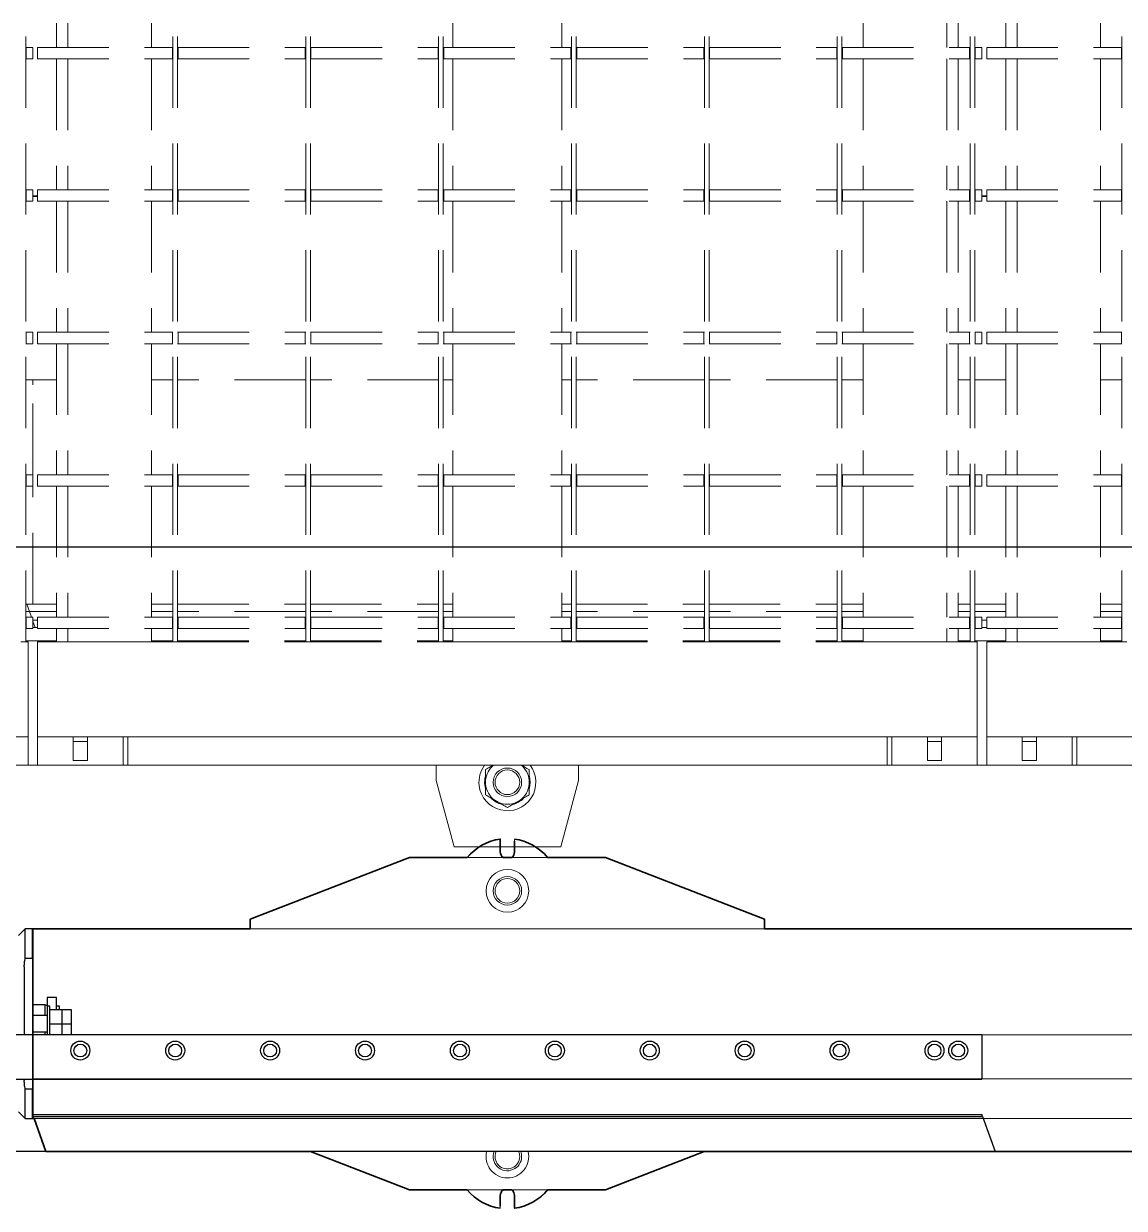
# Model space of a CAD drawing. Extents: x 28911 to 70911, y -59 to 29641.
# Drawn here: x 46763 to 47923, y 19066 to 20314 of the extents above; entities that cross this region are included whole.
import ezdxf

# ---------------------------------------------------------------- set-up
doc = ezdxf.new("R2010")
doc.units = 0
doc.header["$LTSCALE"] = 300
doc.header["$MEASUREMENT"] = 0
doc.linetypes.add('CONTINUA', pattern=[0])
doc.linetypes.add('HIDDEN', pattern=[0.375, 0.25, -0.125])
for name, color, linetype, lineweight in [('22 CONTINUA 0.18', 3, 'Continuous', 18), ('23 CONTINUA 0.35', 4, 'Continuous', 35), ('31 NASCOSTA 0.18', 3, 'HIDDEN', 18)]:
    doc.layers.add(name, color=color, linetype=linetype, lineweight=lineweight)

# ---------------------------------------------------------------- blocks, each defined once
blk = doc.blocks.new('A$C8c3de741')
at = {"layer": '22 CONTINUA 0.18', "color": 7, "linetype": 'CONTINUA'}
for p, q in [((5491.9, 196.6), (5492.5, 196.1)), ((5492.5, 194.5), (5492.5, 183.2)), ((5507.5, 196.1), (5508.1, 196.6)), ((5507.5, 183.2), (5507.5, 194.5)), ((5292.7, 136.8), (5396.6, 177.1)), ((5396.9, 177.2), (5405.3, 177.2)), ((5405.3, 177.2), (5454.4, 177.2)), ((5454.4, 177.2), (5455.7, 177.2)), ((5455.7, 177.2), (5544.3, 177.2)), ((5544.3, 177.2), (5545.6, 177.2)), ((5545.6, 177.2), (5594.7, 177.2)), ((5594.7, 177.2), (5603.1, 177.2)), ((5603.4, 177.1), (5707.3, 136.8)), ((5986.2, 136.8), (2986.2, 136.8)), ((4998.5, 102.1), (4986.2, 136.8)), ((5998.5, 102.1), (5986.2, 136.8)), ((0, 102.1), (6000, 102.1)), ((6000, 102.1), (0, 102.1)), ((6000, -97.8), (6000, 102.1)), ((3000, 60.4), (6000, 60.4)), ((5000, 13.8), (5000, 60.4)), ((3000, 13.8), (6000, 13.8)), ((6000, -97.8), (0, -97.8)), ((5229, -98.8), (5229, -107.1)), ((5771, -98.8), (5771, -107.1)), ((5396.6, -172.8), (5229.6, -108.1)), ((5770.4, -108.1), (5603.4, -172.8)), ((5405.3, -172.8), (5396.9, -172.8)), ((5405.3, -172.8), (5454.4, -172.8)), ((5454.4, -172.8), (5455.7, -172.8)), ((5455.7, -172.8), (5544.3, -172.8)), ((5544.3, -172.8), (5545.6, -172.8)), ((5545.6, -172.8), (5594.7, -172.8)), ((5603.1, -172.8), (5594.7, -172.8)), ((5492.5, -178.8), (5492.5, -190.2)), ((5507.5, -190.2), (5507.5, -178.8)), ((5492.5, -191.8), (5491.9, -192.3)), ((5508.1, -192.3), (5507.5, -191.8))]:
    blk.add_line(p, q, dxfattribs=at)
for radius in [22.5, 15, 13]:
    blk.add_circle((5500, -137.8), radius, dxfattribs=at)
for centre, radius, start, end in [((5500, 142.1), 55, 98.4409, 140.4788), ((5500, 142.1), 55, 39.5212, 81.5591), ((5396.9, 176.3), 0.83, 90.0509, 111.2656), ((5500, 183.2), 7.5, 180, 233.1301), ((5500, 183.2), 7.5, 306.8699, 0), ((5603.1, 176.3), 0.83, 68.7344, 89.9491), ((5500, 142.1), 22.5, 90, 193.6244), ((5500, 142.1), 22.5, 346.3756, 90), ((5500, 142.1), 15, 339.3087, 180), ((5500, 142.1), 13, 335.94, 180), ((5500, 142.1), 15, 180, 200.6913), ((5500, 142.1), 13, 180, 204.06), ((5230, -98.8), 0.957, 92.9521, 182.6753), ((5770, -98.8), 0.957, 357.3247, 87.0479), ((5230, -107.2), 0.998, 178.5331, 246.8832), ((5770, -107.2), 0.998, 293.1168, 1.4669), ((5396.9, -172), 0.83, 248.7344, 269.9491), ((5500, -137.8), 55, 219.5212, 261.5591), ((5500, -178.8), 7.5, 126.8699, 180), ((5500, -178.8), 7.5, 0, 53.1301), ((5500, -137.8), 55, 278.4409, 320.4788), ((5603.1, -172), 0.83, 270.0509, 291.2656)]:
    blk.add_arc(centre, radius, start, end, dxfattribs=at)
for points, knots in [([(5492.5, 196.1), (5492.5, 196), (5492.5, 196), (5492.5, 195.6), (5492.5, 195.1), (5492.5, 194.7), (5492.5, 194.5)], [0, 0, 0, 0, 0.2505077, 0.5001592, 0.7499619, 1, 1, 1, 1]), ([(5507.5, 194.5), (5507.5, 194.7), (5507.5, 195.1), (5507.5, 195.6), (5507.5, 196), (5507.5, 196), (5507.5, 196.1)], [0, 0, 0, 0, 0.250602, 0.500291, 0.750045, 1, 1, 1, 1]), ([(5492.5, -190.2), (5492.5, -190.4), (5492.5, -190.8), (5492.5, -191.3), (5492.5, -191.7), (5492.5, -191.7), (5492.5, -191.8)], [0, 0, 0, 0, 0.250602, 0.500291, 0.750045, 1, 1, 1, 1]), ([(5507.5, -191.8), (5507.5, -191.7), (5507.5, -191.7), (5507.5, -191.3), (5507.5, -190.8), (5507.5, -190.4), (5507.5, -190.2)], [0, 0, 0, 0, 0.250508, 0.500159, 0.749962, 1, 1, 1, 1])]:
    blk.add_open_spline(points, degree=3, knots=knots, dxfattribs=at)
at = {"layer": '23 CONTINUA 0.35', "color": 7, "linetype": 'CONTINUA'}
for points in [[(4507.5, 196.6, -0.188235), (4542.4, 177.2), (4544.3, 177.2), (4545.6, 177.2), (4594.7, 177.2), (4603.3, 177.2), (4707.3, 136.8), (5292.7, 136.8), (5396.7, 177.2), (5405.3, 177.2), (5457.6, 177.2, -0.188235), (5492.5, 196.6), (5492.5, 183.2, 0.236068), (5495.5, 177.2), (5504.5, 177.2, 0.236068), (5507.5, 183.2), (5507.5, 194.5)], [(5507.5, 196.6, -0.188235), (5542.4, 177.2), (5544.3, 177.2), (5545.6, 177.2), (5594.7, 177.2), (5603.3, 177.2), (5707.3, 136.8), (5986.2, 136.8), (5998.5, 102.1), (6000, 102.1), (6000, -97.8), (5771, -97.8), (5771, -107.9), (5603.3, -172.8), (5594.7, -172.8), (5542.4, -172.8, -0.188235), (5507.5, -192.3), (5507.5, -178.8, 0.236068), (5504.5, -172.8), (5495.5, -172.8, 0.236068), (5492.5, -178.8), (5492.5, -190.2)], [(5492.5, -192.3, -0.188235), (5457.6, -172.8), (5455.7, -172.8), (5454.4, -172.8), (5405.3, -172.8), (5396.7, -172.8), (5229, -107.9), (5229, -97.8), (4771, -97.8), (4771, -107.9), (4603.3, -172.8), (4594.7, -172.8), (4542.4, -172.8, -0.188235), (4507.5, -192.3), (4507.5, -178.8, 0.236068), (4504.5, -172.8), (4495.5, -172.8, 0.236068), (4492.5, -178.8), (4492.5, -190.2)]]:
    blk.add_lwpolyline(points, format="xyb", dxfattribs=at)
blk = doc.blocks.new('A$C46c43aaa')
at = {"layer": '31 NASCOSTA 0.18', "color": 253}
for p, q in [((-3007.5, -1600), (-3007.5, 1600)), ((-2852.5, -1600), (-2852.5, 1600)), ((-2847.5, -1600), (-2847.5, 1600)), ((-2712.5, -1600), (-2712.5, 1600)), ((-2707.5, -1600), (-2707.5, 1600)), ((-2572.5, -1600), (-2572.5, 1600)), ((-2567.5, -1600), (-2567.5, 1600)), ((-2432.5, -1600), (-2432.5, 1600)), ((-2427.5, -1600), (-2427.5, 1600)), ((-2292.5, -1600), (-2292.5, 1600)), ((-2287.5, -1600), (-2287.5, 1600)), ((-2152.5, -1600), (-2152.5, 1600)), ((-2147.5, -1600), (-2147.5, 1600)), ((-2012.5, -1600), (-2012.5, 1600)), ((-2007.5, -1600), (-2007.5, 1600)), ((-1852.5, -1600), (-1852.5, 1600)), ((-2975, -836), (-2975, -974)), ((-2963, -836), (-2963, -974)), ((-2875, -836), (-2875, -974)), ((-2557.5, -836), (-2557.5, -974)), ((-2442.5, -836), (-2442.5, -974)), ((-2125, -836), (-2125, -974)), ((-2037, -836), (-2037, -974)), ((-2025, -836), (-2025, -974)), ((-1975, -836), (-1975, -974)), ((-1963, -836), (-1963, -974)), ((-1875, -836), (-1875, -974)), ((-3007, -974), (-3007.5, -974)), ((-3007, -974), (-3000, -974)), ((-3007, -986), (-3007, -974)), ((-3000, -986), (-3000, -974)), ((-2995, -986), (-2995, -974)), ((-2995, -974), (-2853, -974)), ((-2853, -986), (-2853, -974)), ((-2852.5, -974), (-2853, -974)), ((-2847, -974), (-2847.5, -974)), ((-2847, -986), (-2847, -974)), ((-2847, -974), (-2713, -974)), ((-2713, -986), (-2713, -974)), ((-2712.5, -974), (-2713, -974)), ((-2707, -974), (-2707.5, -974)), ((-2707, -986), (-2707, -974)), ((-2707, -974), (-2573, -974)), ((-2573, -986), (-2573, -974)), ((-2572.5, -974), (-2573, -974)), ((-2567, -974), (-2567.5, -974)), ((-2567, -986), (-2567, -974)), ((-2567, -974), (-2433, -974)), ((-2433, -986), (-2433, -974)), ((-2432.5, -974), (-2433, -974)), ((-2427, -974), (-2427.5, -974)), ((-2427, -986), (-2427, -974)), ((-2427, -974), (-2293, -974)), ((-2293, -986), (-2293, -974)), ((-2292.5, -974), (-2293, -974)), ((-2287, -974), (-2287.5, -974)), ((-2287, -986), (-2287, -974)), ((-2287, -974), (-2153, -974)), ((-2153, -986), (-2153, -974)), ((-2152.5, -974), (-2153, -974)), ((-2147, -974), (-2147.5, -974)), ((-2147, -986), (-2147, -974)), ((-2147, -974), (-2013, -974)), ((-2013, -986), (-2013, -974)), ((-2012.5, -974), (-2013, -974)), ((-2007, -974), (-2007.5, -974)), ((-2007, -974), (-2000, -974)), ((-2007, -986), (-2007, -974)), ((-2000, -986), (-2000, -974)), ((-1995, -986), (-1995, -974)), ((-1995, -974), (-1853, -974)), ((-1853, -986), (-1853, -974)), ((-1852.5, -974), (-1853, -974)), ((-3007.5, -986), (-3007, -986)), ((-3007, -986), (-3000, -986)), ((-2995, -986), (-2853, -986)), ((-2975, -986), (-2975, -1124)), ((-2963, -986), (-2963, -1124)), ((-2875, -986), (-2875, -1124)), ((-2853, -986), (-2852.5, -986)), ((-2847.5, -986), (-2847, -986)), ((-2847, -986), (-2713, -986)), ((-2713, -986), (-2712.5, -986)), ((-2707.5, -986), (-2707, -986)), ((-2707, -986), (-2573, -986)), ((-2573, -986), (-2572.5, -986)), ((-2567.5, -986), (-2567, -986)), ((-2567, -986), (-2433, -986)), ((-2557.5, -986), (-2557.5, -1124)), ((-2442.5, -986), (-2442.5, -1124)), ((-2433, -986), (-2432.5, -986)), ((-2427.5, -986), (-2427, -986)), ((-2427, -986), (-2293, -986)), ((-2293, -986), (-2292.5, -986)), ((-2287.5, -986), (-2287, -986)), ((-2287, -986), (-2153, -986)), ((-2153, -986), (-2152.5, -986)), ((-2147.5, -986), (-2147, -986)), ((-2147, -986), (-2013, -986)), ((-2125, -986), (-2125, -1124)), ((-2037, -986), (-2037, -1124)), ((-2025, -986), (-2025, -1124)), ((-2013, -986), (-2012.5, -986)), ((-2007.5, -986), (-2007, -986)), ((-2007, -986), (-2000, -986)), ((-1995, -986), (-1853, -986)), ((-1975, -986), (-1975, -1124)), ((-1963, -986), (-1963, -1124)), ((-1875, -986), (-1875, -1124)), ((-1853, -986), (-1852.5, -986)), ((-3007, -1124), (-3007.5, -1124)), ((-3007, -1136), (-3007, -1124)), ((-3007, -1124), (-3000, -1124)), ((-3000, -1136), (-3000, -1124)), ((-2995, -1130.3), (-3000, -1130.3)), ((-2995, -1130.5), (-3000, -1130.5)), ((-2995, -1131), (-3000, -1131)), ((-2995, -1136), (-2995, -1124)), ((-2995, -1124), (-2853, -1124)), ((-2853, -1136), (-2853, -1124)), ((-2852.5, -1124), (-2853, -1124)), ((-2847, -1124), (-2847.5, -1124)), ((-2847, -1136), (-2847, -1124)), ((-2847, -1124), (-2713, -1124)), ((-2713, -1136), (-2713, -1124)), ((-2712.5, -1124), (-2713, -1124)), ((-2707, -1124), (-2707.5, -1124)), ((-2707, -1136), (-2707, -1124)), ((-2707, -1124), (-2573, -1124)), ((-2573, -1136), (-2573, -1124)), ((-2572.5, -1124), (-2573, -1124)), ((-2567, -1124), (-2567.5, -1124)), ((-2567, -1136), (-2567, -1124)), ((-2567, -1124), (-2433, -1124)), ((-2433, -1136), (-2433, -1124)), ((-2432.5, -1124), (-2433, -1124)), ((-2427, -1124), (-2427.5, -1124)), ((-2427, -1136), (-2427, -1124)), ((-2427, -1124), (-2293, -1124)), ((-2293, -1136), (-2293, -1124)), ((-2292.5, -1124), (-2293, -1124)), ((-2287, -1124), (-2287.5, -1124)), ((-2287, -1136), (-2287, -1124)), ((-2287, -1124), (-2153, -1124)), ((-2153, -1136), (-2153, -1124)), ((-2152.5, -1124), (-2153, -1124)), ((-2147, -1124), (-2147.5, -1124)), ((-2147, -1136), (-2147, -1124)), ((-2147, -1124), (-2013, -1124)), ((-2013, -1136), (-2013, -1124)), ((-2012.5, -1124), (-2013, -1124)), ((-2007, -1124), (-2007.5, -1124)), ((-2007, -1136), (-2007, -1124)), ((-2007, -1124), (-2000, -1124)), ((-2000, -1136), (-2000, -1124)), ((-1995, -1130.3), (-2000, -1130.3)), ((-1995, -1130.5), (-2000, -1130.5)), ((-1995, -1131), (-2000, -1131)), ((-1995, -1136), (-1995, -1124)), ((-1995, -1124), (-1853, -1124)), ((-1853, -1136), (-1853, -1124)), ((-1852.5, -1124), (-1853, -1124)), ((-3007.5, -1136), (-3007, -1136)), ((-3007, -1136), (-3000, -1136)), ((-2995, -1136), (-2853, -1136)), ((-2975, -1136), (-2975, -1274)), ((-2963, -1136), (-2963, -1274)), ((-2875, -1136), (-2875, -1274)), ((-2853, -1136), (-2852.5, -1136)), ((-2847.5, -1136), (-2847, -1136)), ((-2847, -1136), (-2713, -1136)), ((-2713, -1136), (-2712.5, -1136)), ((-2707.5, -1136), (-2707, -1136)), ((-2707, -1136), (-2573, -1136)), ((-2573, -1136), (-2572.5, -1136)), ((-2567.5, -1136), (-2567, -1136)), ((-2567, -1136), (-2433, -1136)), ((-2557.5, -1136), (-2557.5, -1274)), ((-2442.5, -1136), (-2442.5, -1274)), ((-2433, -1136), (-2432.5, -1136)), ((-2427.5, -1136), (-2427, -1136)), ((-2427, -1136), (-2293, -1136)), ((-2293, -1136), (-2292.5, -1136)), ((-2287.5, -1136), (-2287, -1136)), ((-2287, -1136), (-2153, -1136)), ((-2153, -1136), (-2152.5, -1136)), ((-2147.5, -1136), (-2147, -1136)), ((-2147, -1136), (-2013, -1136)), ((-2125, -1136), (-2125, -1274)), ((-2037, -1136), (-2037, -1274)), ((-2025, -1136), (-2025, -1274)), ((-2013, -1136), (-2012.5, -1136)), ((-2007.5, -1136), (-2007, -1136)), ((-2007, -1136), (-2000, -1136)), ((-1995, -1136), (-1853, -1136)), ((-1975, -1136), (-1975, -1274)), ((-1963, -1136), (-1963, -1274)), ((-1875, -1136), (-1875, -1274)), ((-1853, -1136), (-1852.5, -1136)), ((-3007, -1274), (-3007.5, -1274)), ((-3007, -1274), (-3000, -1274)), ((-3007, -1286), (-3007, -1274)), ((-3000, -1286), (-3000, -1274)), ((-2995, -1286), (-2995, -1274)), ((-2995, -1274), (-2853, -1274)), ((-2853, -1286), (-2853, -1274)), ((-2852.5, -1274), (-2853, -1274)), ((-2847, -1274), (-2847.5, -1274)), ((-2847, -1286), (-2847, -1274)), ((-2847, -1274), (-2713, -1274)), ((-2713, -1286), (-2713, -1274)), ((-2712.5, -1274), (-2713, -1274)), ((-2707, -1274), (-2707.5, -1274)), ((-2707, -1286), (-2707, -1274)), ((-2707, -1274), (-2573, -1274)), ((-2573, -1286), (-2573, -1274)), ((-2572.5, -1274), (-2573, -1274)), ((-2567, -1274), (-2567.5, -1274)), ((-2567, -1286), (-2567, -1274)), ((-2567, -1274), (-2433, -1274)), ((-2433, -1286), (-2433, -1274)), ((-2432.5, -1274), (-2433, -1274)), ((-2427, -1274), (-2427.5, -1274)), ((-2427, -1286), (-2427, -1274)), ((-2427, -1274), (-2293, -1274)), ((-2293, -1286), (-2293, -1274)), ((-2292.5, -1274), (-2293, -1274)), ((-2287, -1274), (-2287.5, -1274)), ((-2287, -1286), (-2287, -1274)), ((-2287, -1274), (-2153, -1274)), ((-2153, -1286), (-2153, -1274)), ((-2152.5, -1274), (-2153, -1274)), ((-2147, -1274), (-2147.5, -1274)), ((-2147, -1286), (-2147, -1274)), ((-2147, -1274), (-2013, -1274)), ((-2013, -1286), (-2013, -1274)), ((-2012.5, -1274), (-2013, -1274)), ((-2007, -1274), (-2007.5, -1274)), ((-2007, -1286), (-2007, -1274)), ((-2007, -1274), (-2000, -1274)), ((-2000, -1286), (-2000, -1274)), ((-1995, -1286), (-1995, -1274)), ((-1995, -1274), (-1853, -1274)), ((-1853, -1286), (-1853, -1274)), ((-1852.5, -1274), (-1853, -1274)), ((-3007.5, -1286), (-3007, -1286)), ((-3007, -1286), (-3000, -1286)), ((-2995, -1286), (-2853, -1286)), ((-2975, -1286), (-2975, -1424)), ((-2963, -1286), (-2963, -1424)), ((-2875, -1286), (-2875, -1424)), ((-2853, -1286), (-2852.5, -1286)), ((-2847.5, -1286), (-2847, -1286)), ((-2847, -1286), (-2713, -1286)), ((-2713, -1286), (-2712.5, -1286)), ((-2707.5, -1286), (-2707, -1286)), ((-2707, -1286), (-2573, -1286)), ((-2573, -1286), (-2572.5, -1286)), ((-2567.5, -1286), (-2567, -1286)), ((-2567, -1286), (-2433, -1286)), ((-2557.5, -1286), (-2557.5, -1424)), ((-2442.5, -1286), (-2442.5, -1424)), ((-2433, -1286), (-2432.5, -1286)), ((-2427.5, -1286), (-2427, -1286)), ((-2427, -1286), (-2293, -1286)), ((-2293, -1286), (-2292.5, -1286)), ((-2287.5, -1286), (-2287, -1286)), ((-2287, -1286), (-2153, -1286)), ((-2153, -1286), (-2152.5, -1286)), ((-2147.5, -1286), (-2147, -1286)), ((-2147, -1286), (-2013, -1286)), ((-2125, -1286), (-2125, -1424)), ((-2037, -1286), (-2037, -1424)), ((-2025, -1286), (-2025, -1424)), ((-2013, -1286), (-2012.5, -1286)), ((-2007.5, -1286), (-2007, -1286)), ((-2007, -1286), (-2000, -1286)), ((-1995, -1286), (-1853, -1286)), ((-1975, -1286), (-1975, -1424)), ((-1963, -1286), (-1963, -1424)), ((-1875, -1286), (-1875, -1424)), ((-1853, -1286), (-1852.5, -1286)), ((-3000, -1324), (-3007.5, -1324)), ((-3000, -1329.2), (-3000, -1324)), ((-2975, -1324), (-3000, -1324)), ((-3000, -1424), (-3000, -1329.2)), ((-2852.5, -1324), (-2875, -1324)), ((-2712.5, -1324), (-2847.5, -1324)), ((-2572.5, -1324), (-2707.5, -1324)), ((-2557.5, -1324), (-2567.5, -1324)), ((-2432.5, -1324), (-2442.5, -1324)), ((-2292.5, -1324), (-2427.5, -1324)), ((-2152.5, -1324), (-2287.5, -1324)), ((-2125, -1324), (-2147.5, -1324)), ((-2012.5, -1324), (-2025, -1324)), ((-1975, -1324), (-2007.5, -1324)), ((-1852.5, -1324), (-1875, -1324)), ((-3007, -1424), (-3007.5, -1424)), ((-3007, -1424), (-3000, -1424)), ((-3007, -1436), (-3007, -1424)), ((-3000, -1436), (-3000, -1424)), ((-2995, -1436), (-2995, -1424)), ((-2995, -1424), (-2853, -1424)), ((-2853, -1436), (-2853, -1424)), ((-2852.5, -1424), (-2853, -1424)), ((-2847, -1424), (-2847.5, -1424)), ((-2847, -1436), (-2847, -1424)), ((-2847, -1424), (-2713, -1424)), ((-2713, -1436), (-2713, -1424)), ((-2712.5, -1424), (-2713, -1424)), ((-2707, -1424), (-2707.5, -1424)), ((-2707, -1436), (-2707, -1424)), ((-2707, -1424), (-2573, -1424)), ((-2573, -1436), (-2573, -1424)), ((-2572.5, -1424), (-2573, -1424)), ((-2567, -1424), (-2567.5, -1424)), ((-2567, -1436), (-2567, -1424)), ((-2567, -1424), (-2433, -1424)), ((-2433, -1436), (-2433, -1424)), ((-2432.5, -1424), (-2433, -1424)), ((-2427, -1424), (-2427.5, -1424)), ((-2427, -1436), (-2427, -1424)), ((-2427, -1424), (-2293, -1424)), ((-2293, -1436), (-2293, -1424)), ((-2292.5, -1424), (-2293, -1424)), ((-2287, -1424), (-2287.5, -1424)), ((-2287, -1436), (-2287, -1424)), ((-2287, -1424), (-2153, -1424)), ((-2153, -1436), (-2153, -1424)), ((-2152.5, -1424), (-2153, -1424)), ((-2147, -1424), (-2147.5, -1424)), ((-2147, -1436), (-2147, -1424)), ((-2147, -1424), (-2013, -1424)), ((-2013, -1436), (-2013, -1424)), ((-2012.5, -1424), (-2013, -1424)), ((-2007, -1424), (-2007.5, -1424)), ((-2007, -1424), (-2000, -1424)), ((-2007, -1436), (-2007, -1424)), ((-2000, -1436), (-2000, -1424)), ((-1995, -1436), (-1995, -1424)), ((-1995, -1424), (-1853, -1424)), ((-1853, -1436), (-1853, -1424)), ((-1852.5, -1424), (-1853, -1424)), ((-3007.5, -1436), (-3007, -1436)), ((-3007, -1436), (-3000, -1436)), ((-3000, -1560.3), (-3000, -1436)), ((-2995, -1436), (-2853, -1436)), ((-2975, -1436), (-2975, -1574)), ((-2963, -1436), (-2963, -1574)), ((-2875, -1436), (-2875, -1574)), ((-2853, -1436), (-2852.5, -1436)), ((-2847.5, -1436), (-2847, -1436)), ((-2847, -1436), (-2713, -1436)), ((-2713, -1436), (-2712.5, -1436)), ((-2707.5, -1436), (-2707, -1436)), ((-2707, -1436), (-2573, -1436)), ((-2573, -1436), (-2572.5, -1436)), ((-2567.5, -1436), (-2567, -1436)), ((-2567, -1436), (-2433, -1436)), ((-2557.5, -1436), (-2557.5, -1574)), ((-2442.5, -1436), (-2442.5, -1574)), ((-2433, -1436), (-2432.5, -1436)), ((-2427.5, -1436), (-2427, -1436)), ((-2427, -1436), (-2293, -1436)), ((-2293, -1436), (-2292.5, -1436)), ((-2287.5, -1436), (-2287, -1436)), ((-2287, -1436), (-2153, -1436)), ((-2153, -1436), (-2152.5, -1436)), ((-2147.5, -1436), (-2147, -1436)), ((-2147, -1436), (-2013, -1436)), ((-2125, -1436), (-2125, -1574)), ((-2037, -1436), (-2037, -1574)), ((-2025, -1436), (-2025, -1574)), ((-2013, -1436), (-2012.5, -1436)), ((-2007.5, -1436), (-2007, -1436)), ((-2007, -1436), (-2000, -1436)), ((-1995, -1436), (-1853, -1436)), ((-1975, -1436), (-1975, -1574)), ((-1963, -1436), (-1963, -1574)), ((-1875, -1436), (-1875, -1574)), ((-1853, -1436), (-1852.5, -1436)), ((-3007.5, -1560.3), (-3006.4, -1560.3)), ((-3003.6, -1568.1), (-3007.5, -1568.1)), ((-3003.6, -1568.1), (-3006.4, -1560.3)), ((-3006.4, -1560.3), (-2975, -1560.3)), ((-2975, -1568.1), (-3003.6, -1568.1)), ((-3003.6, -1568.1), (-3001.5, -1574)), ((-2875, -1560.3), (-2852.5, -1560.3)), ((-2852.5, -1568.1), (-2875, -1568.1)), ((-2847.5, -1560.3), (-2712.5, -1560.3)), ((-2712.5, -1568.1), (-2847.5, -1568.1)), ((-2707.5, -1560.3), (-2572.5, -1560.3)), ((-2572.5, -1568.1), (-2707.5, -1568.1)), ((-2567.5, -1560.3), (-2557.5, -1560.3)), ((-2557.5, -1568.1), (-2567.5, -1568.1)), ((-2442.5, -1560.3), (-2432.5, -1560.3)), ((-2432.5, -1568.1), (-2442.5, -1568.1)), ((-2427.5, -1560.3), (-2292.5, -1560.3)), ((-2292.5, -1568.1), (-2427.5, -1568.1)), ((-2287.5, -1560.3), (-2152.5, -1560.3)), ((-2152.5, -1568.1), (-2287.5, -1568.1)), ((-2147.5, -1560.3), (-2125, -1560.3)), ((-2125, -1568.1), (-2147.5, -1568.1)), ((-2025, -1560.3), (-2012.5, -1560.3)), ((-2012.5, -1568.1), (-2025, -1568.1)), ((-2007.5, -1560.3), (-1975, -1560.3)), ((-1975, -1568.1), (-2007.5, -1568.1)), ((-1875, -1560.3), (-1852.5, -1560.3)), ((-1852.5, -1568.1), (-1875, -1568.1)), ((-3007, -1574), (-3007.5, -1574)), ((-3007, -1574), (-3000, -1574)), ((-3007, -1586), (-3007, -1574)), ((-3000, -1586), (-3000, -1574)), ((-3000, -1577.2), (-2995, -1577.2)), ((-2997.6, -1585), (-3000, -1578.3)), ((-2995, -1586), (-2995, -1574)), ((-2995, -1574), (-2853, -1574)), ((-2853, -1586), (-2853, -1574)), ((-2852.5, -1574), (-2853, -1574)), ((-2847, -1574), (-2847.5, -1574)), ((-2847, -1586), (-2847, -1574)), ((-2847, -1574), (-2713, -1574)), ((-2713, -1586), (-2713, -1574)), ((-2712.5, -1574), (-2713, -1574)), ((-2707, -1574), (-2707.5, -1574)), ((-2707, -1586), (-2707, -1574)), ((-2707, -1574), (-2573, -1574)), ((-2573, -1586), (-2573, -1574)), ((-2572.5, -1574), (-2573, -1574)), ((-2567, -1574), (-2567.5, -1574)), ((-2567, -1586), (-2567, -1574)), ((-2567, -1574), (-2433, -1574)), ((-2433, -1586), (-2433, -1574)), ((-2432.5, -1574), (-2433, -1574)), ((-2427, -1574), (-2427.5, -1574)), ((-2427, -1586), (-2427, -1574)), ((-2427, -1574), (-2293, -1574)), ((-2293, -1586), (-2293, -1574)), ((-2292.5, -1574), (-2293, -1574)), ((-2287, -1574), (-2287.5, -1574)), ((-2287, -1586), (-2287, -1574)), ((-2287, -1574), (-2153, -1574)), ((-2153, -1586), (-2153, -1574)), ((-2152.5, -1574), (-2153, -1574)), ((-2147, -1574), (-2147.5, -1574)), ((-2147, -1586), (-2147, -1574)), ((-2147, -1574), (-2013, -1574)), ((-2013, -1586), (-2013, -1574)), ((-2012.5, -1574), (-2013, -1574)), ((-2007, -1574), (-2007.5, -1574)), ((-2007, -1574), (-2000, -1574)), ((-2007, -1586), (-2007, -1574)), ((-2000, -1586), (-2000, -1574)), ((-2000, -1577.2), (-1995, -1577.2)), ((-1995, -1586), (-1995, -1574)), ((-1995, -1574), (-1853, -1574)), ((-1853, -1586), (-1853, -1574)), ((-1852.5, -1574), (-1853, -1574)), ((-3007.5, -1586), (-3007, -1586)), ((-3007, -1586), (-3000, -1586)), ((-3000, -1585), (-2997.6, -1585)), ((-2997.6, -1585), (-2995, -1585)), ((-2995, -1586), (-2853, -1586)), ((-2975, -1586), (-2975, -1600)), ((-2963, -1586), (-2963, -1600)), ((-2875, -1586), (-2875, -1600)), ((-2853, -1586), (-2852.5, -1586)), ((-2847.5, -1586), (-2847, -1586)), ((-2847, -1586), (-2713, -1586)), ((-2713, -1586), (-2712.5, -1586)), ((-2707.5, -1586), (-2707, -1586)), ((-2707, -1586), (-2573, -1586)), ((-2573, -1586), (-2572.5, -1586)), ((-2567.5, -1586), (-2567, -1586)), ((-2567, -1586), (-2433, -1586)), ((-2557.5, -1586), (-2557.5, -1600)), ((-2442.5, -1586), (-2442.5, -1600)), ((-2433, -1586), (-2432.5, -1586)), ((-2427.5, -1586), (-2427, -1586)), ((-2427, -1586), (-2293, -1586)), ((-2293, -1586), (-2292.5, -1586)), ((-2287.5, -1586), (-2287, -1586)), ((-2287, -1586), (-2153, -1586)), ((-2153, -1586), (-2152.5, -1586)), ((-2147.5, -1586), (-2147, -1586)), ((-2147, -1586), (-2013, -1586)), ((-2125, -1586), (-2125, -1600)), ((-2037, -1586), (-2037, -1600)), ((-2025, -1586), (-2025, -1600)), ((-2013, -1586), (-2012.5, -1586)), ((-2007.5, -1586), (-2007, -1586)), ((-2007, -1586), (-2000, -1586)), ((-2000, -1585), (-1995, -1585)), ((-1995, -1586), (-1853, -1586)), ((-1975, -1586), (-1975, -1600)), ((-1963, -1586), (-1963, -1600)), ((-1875, -1586), (-1875, -1600)), ((-1853, -1586), (-1852.5, -1586)), ((-3007.5, -1600), (-3012.5, -1600)), ((-2975, -1599), (-3007.5, -1599)), ((-3007.5, -1600), (-3005, -1600)), ((-3005, -1607.1), (-3005, -1600)), ((-2995, -1600), (-2963, -1600)), ((-2995, -1607.1), (-2995, -1600)), ((-2963, -1600), (-2939.4, -1600)), ((-2939.4, -1600), (-2916.7, -1600)), ((-2916.7, -1600), (-2852.5, -1600)), ((-2875, -1599), (-2852.5, -1599)), ((-2847.5, -1600), (-2852.5, -1600)), ((-2847.5, -1599), (-2712.5, -1599)), ((-2847.5, -1600), (-2712.5, -1600)), ((-2707.5, -1600), (-2712.5, -1600)), ((-2707.5, -1599), (-2572.5, -1599)), ((-2707.5, -1600), (-2572.5, -1600)), ((-2567.5, -1600), (-2572.5, -1600)), ((-2567.5, -1599), (-2557.5, -1599)), ((-2567.5, -1600), (-2522.8, -1600)), ((-2477.2, -1600), (-2522.8, -1600)), ((-2477.2, -1600), (-2432.5, -1600)), ((-2442.5, -1599), (-2432.5, -1599)), ((-2427.5, -1600), (-2432.5, -1600)), ((-2427.5, -1599), (-2292.5, -1599)), ((-2427.5, -1600), (-2292.5, -1600)), ((-2287.5, -1600), (-2292.5, -1600)), ((-2287.5, -1599), (-2152.5, -1599)), ((-2287.5, -1600), (-2152.5, -1600)), ((-2147.5, -1600), (-2152.5, -1600)), ((-2147.5, -1599), (-2125, -1599)), ((-2147.5, -1600), (-2083.3, -1600)), ((-2060.6, -1600), (-2083.3, -1600)), ((-2037, -1600), (-2060.6, -1600)), ((-2037, -1600), (-2012.5, -1600)), ((-2012.5, -1599), (-2025, -1599)), ((-2007.5, -1600), (-2012.5, -1600)), ((-1975, -1599), (-2007.5, -1599)), ((-2007.5, -1600), (-2005, -1600)), ((-2005, -1607.1), (-2005, -1600)), ((-1995, -1600), (-1963, -1600)), ((-1995, -1607.1), (-1995, -1600)), ((-1963, -1600), (-1939.4, -1600)), ((-1939.4, -1600), (-1916.7, -1600)), ((-1916.7, -1600), (-1852.5, -1600)), ((-1875, -1599), (-1852.5, -1599)), ((-1847.5, -1600), (-1852.5, -1600))]:
    blk.add_line(p, q, dxfattribs=at)
at = {"layer": '31 NASCOSTA 0.18', "color": 7, "linetype": 'CONTINUA'}
for p, q in [((-3005, -1692.9), (-3005, -1607.1)), ((-2995, -1692.9), (-2995, -1607.1)), ((-2005, -1692.9), (-2005, -1607.1)), ((-1995, -1692.9), (-1995, -1607.1)), ((-3005, -1700), (-3005, -1692.9)), ((-2995, -1700), (-2995, -1692.9)), ((-2005, -1700), (-2005, -1692.9)), ((-1995, -1700), (-1995, -1692.9)), ((-3995, -1700), (-3005, -1700)), ((-3005, -1700), (-3005, -1730)), ((-2995, -1700), (-2005, -1700)), ((-2995, -1730), (-2995, -1700)), ((-2957.5, -1700), (-2942.5, -1700)), ((-2957.5, -1700), (-2957.5, -1705)), ((-2957.5, -1705), (-2942.5, -1705)), ((-2957.5, -1705), (-2957.5, -1725)), ((-2942.5, -1700), (-2942.5, -1705)), ((-2942.5, -1705), (-2942.5, -1725)), ((-2905, -1700), (-2905, -1730)), ((-2900, -1730), (-2900, -1700)), ((-2100, -1700), (-2100, -1730)), ((-2095, -1730), (-2095, -1700)), ((-2042.5, -1700), (-2057.5, -1700)), ((-2057.5, -1700), (-2057.5, -1705)), ((-2042.5, -1705), (-2057.5, -1705)), ((-2057.5, -1705), (-2057.5, -1725)), ((-2042.5, -1700), (-2042.5, -1705)), ((-2042.5, -1705), (-2042.5, -1725)), ((-2005, -1700), (-2005, -1730)), ((-1995, -1700), (-1005, -1700)), ((-1995, -1730), (-1995, -1700)), ((-1957.5, -1700), (-1942.5, -1700)), ((-1957.5, -1700), (-1957.5, -1705)), ((-1957.5, -1705), (-1942.5, -1705)), ((-1957.5, -1705), (-1957.5, -1725)), ((-1942.5, -1700), (-1942.5, -1705)), ((-1942.5, -1705), (-1942.5, -1725)), ((-1905, -1700), (-1905, -1730)), ((-1900, -1730), (-1900, -1700)), ((-3005, -1730), (-3095, -1730)), ((-3005, -1730), (-2995, -1730)), ((-2905, -1730), (-2995, -1730)), ((-2957.5, -1725), (-2942.5, -1725)), ((-2905, -1730), (-2900, -1730)), ((-2900, -1730), (-2100, -1730)), ((-2575, -1746), (-2575, -1730)), ((-2517.1, -1731.1), (-2515.9, -1730)), ((-2425, -1730), (-2425, -1746)), ((-2100, -1730), (-2095, -1730)), ((-2005, -1730), (-2095, -1730)), ((-2042.5, -1725), (-2057.5, -1725)), ((-2005, -1730), (-1995, -1730)), ((-1905, -1730), (-1995, -1730)), ((-1957.5, -1725), (-1942.5, -1725)), ((-1905, -1730), (-1900, -1730)), ((-1900, -1730), (-1100, -1730)), ((-2556.2, -1816), (-2575, -1746)), ((-2523, -1750.1), (-2523, -1745.9)), ((-2477, -1745.9), (-2477, -1750.1)), ((-2425, -1746), (-2443.8, -1816)), ((-2509.7, -1769), (-2513.3, -1766.9)), ((-2486.7, -1766.9), (-2490.3, -1769)), ((-2443.8, -1816), (-2556.2, -1816))]:
    blk.add_line(p, q, dxfattribs=at)
at = {"layer": '31 NASCOSTA 0.18', "color": 7, "linetype": 'CONTINUA', "flags": 128}
for points in [[(-2484.1, -1730), (-2483.1, -1731), (-2482.9, -1731.2)], [(-2523.2, -1754.3), (-2523.3, -1753.6), (-2523.8, -1750.7)]]:
    blk.add_lwpolyline(points, dxfattribs=at)
at = {"layer": '31 NASCOSTA 0.18', "color": 7, "linetype": 'CONTINUA'}
for radius in [15, 13]:
    blk.add_circle((-2500, -1748), radius, dxfattribs=at)
for radius, start, end in [(30, 143.1301, 186.4252), (30, 186.4252, 36.8699), (23.1, 128.7922, 174.8284), (23.1, 5.1716, 51.2078), (24, 164.8613, 186.4252), (24, 344.8616, 15.2291), (23.1, 185.1716, 234.8284), (23.1, 305.1716, 354.8284), (24, 224.4822, 256.3361), (23.1, 245.1716, 294.8284), (24, 283.4464, 315.352)]:
    blk.add_arc((-2500, -1748), radius, start, end, dxfattribs=at)
for points, knots in [([(-2514.8, -1730), (-2515.9, -1730.6), (-2518.7, -1732.2), (-2521.4, -1733.8), (-2523, -1734.7)], [0, 0, 0, 0, 0.403896, 1, 1, 1, 1]), ([(-2477, -1734.7), (-2478.6, -1733.8), (-2481.3, -1732.3), (-2484, -1730.7), (-2485.2, -1730)], [0, 0, 0, 0, 0.588288, 1, 1, 1, 1]), ([(-2523, -1734.7), (-2523, -1736.5), (-2523, -1740.2), (-2523, -1744), (-2523, -1745.9)], [0, 0, 0, 0, 0.496994, 1, 1, 1, 1]), ([(-2477, -1745.9), (-2477, -1744), (-2477, -1740.2), (-2477, -1736.6), (-2477, -1734.7)], [0, 0, 0, 0, 0.496394, 1, 1, 1, 1]), ([(-2523, -1750.1), (-2523, -1752), (-2523, -1755.8), (-2523, -1759.4), (-2523, -1761.3)], [0, 0, 0, 0, 0.496394, 1, 1, 1, 1]), ([(-2477, -1761.3), (-2477, -1759.5), (-2477, -1755.8), (-2477, -1752), (-2477, -1750.1)], [0, 0, 0, 0, 0.496994, 1, 1, 1, 1]), ([(-2523, -1761.3), (-2521.4, -1762.2), (-2518.2, -1764), (-2515, -1765.9), (-2513.3, -1766.9)], [0, 0, 0, 0, 0.496994, 1, 1, 1, 1]), ([(-2509.7, -1769), (-2508.1, -1769.9), (-2504.8, -1771.8), (-2501.6, -1773.6), (-2500, -1774.6)], [0, 0, 0, 0, 0.496394, 1, 1, 1, 1]), ([(-2500, -1774.6), (-2498.4, -1773.6), (-2495.2, -1771.8), (-2492, -1769.9), (-2490.3, -1769)], [0, 0, 0, 0, 0.496994, 1, 1, 1, 1]), ([(-2486.7, -1766.9), (-2485.1, -1765.9), (-2481.8, -1764), (-2478.6, -1762.2), (-2477, -1761.3)], [0, 0, 0, 0, 0.496394, 1, 1, 1, 1])]:
    blk.add_open_spline(points, degree=3, knots=knots, dxfattribs=at)
blk = doc.blocks.new('*U74')
at = {"color": 1, "linetype": 'CONTINUA', "ltscale": 5}
blk.add_line((-12000, -1500), (0, -1500), dxfattribs=at)
blk = doc.blocks.new('A$C32be2113')
at = {"color": 7, "linetype": 'Continuous', "lineweight": 25}
for p, q in [((-1008, 158.3), (-1015, 151.3)), ((-1008, 127.2), (-1008, 158.3)), ((-1000.2, 158.3), (-1008, 158.3)), ((-1000.2, 127.2), (-1000.2, 158.3)), ((-1008, 127.2), (-1000.2, 127.2)), ((-1000.2, 127.2), (-1000.2, 46.6)), ((-1009, 118.3), (-1009, 46.6)), ((-987, 78.3), (-1000.2, 78.3)), ((-985, 77.1), (-987, 78.3)), ((-987, 66.8), (-987, 78.3)), ((-975, 85.8), (-985, 85.8)), ((-985, 85.8), (-985, 76.8)), ((-982, 76.8), (-985, 76.8)), ((-985, 76.8), (-985, 46.6)), ((-982, 46.6), (-982, 76.8)), ((-975, 73.3), (-975, 85.8)), ((-972, 76.8), (-975, 76.8)), ((-972, 73.3), (-972, 76.8)), ((-985, 66.8), (-1000.2, 66.8)), ((-982, 73.3), (-969.5, 73.3)), ((-969.5, 73.3), (-959.5, 73.3)), ((-969.5, 73.3), (-969.5, 58.3)), ((-959.5, 73.3), (-959.5, 58.3)), ((-982, 58.3), (-969.5, 58.3)), ((-969.5, 58.3), (-959.5, 58.3)), ((-969.5, 58.3), (-969.5, 46.6)), ((-959.5, 58.3), (-959.5, 46.6)), ((0, 46.6), (-2000, 46.6)), ((-1000.2, 49.8), (-985, 49.8)), ((-987, 46.6), (-987, 49.8)), ((0, 46.6), (0, 0)), ((-2000, 0), (0, 0)), ((-1009, 0), (-1009, -1.7)), ((-1000.2, -10.6), (-1008, -10.6)), ((-1008, -41.7), (-1008, -10.6)), ((-1000.2, 0), (-1000.2, -10.6)), ((-1000.2, -41.7), (-1000.2, -10.6)), ((-1015, -34.7), (-1008, -41.7)), ((-1000.2, -37.4), (0, -37.4)), ((0.7, -39.4), (0, -37.4)), ((-1008, -41.7), (-1000.2, -41.7)), ((-1000.2, -39.4), (0.7, -39.4)), ((0.7, -39.4), (13.8, -76.4)), ((13.8, -76.4), (-1986.2, -76.4))]:
    blk.add_line(p, q, dxfattribs=at)
for centre, radius in [((-950, 30), 10), ((-850, 30), 10), ((-750, 30), 10), ((-650, 30), 10), ((-550, 30), 10), ((-450, 30), 10), ((-350, 30), 10), ((-250, 30), 10), ((-150, 30), 10), ((-50, 30), 10), ((-25, 30), 10), ((-950, 30), 6.75), ((-850, 30), 6.75), ((-750, 30), 6.75), ((-650, 30), 6.75), ((-550, 30), 6.75), ((-450, 30), 6.75), ((-350, 30), 6.75), ((-250, 30), 6.75), ((-150, 30), 6.75), ((-50, 30), 6.75), ((-25, 30), 6.75)]:
    blk.add_circle(centre, radius, dxfattribs=at)
for points, knots in [([(-1009, 118.3), (-1009, 119.8), (-1008.9, 122.8), (-1008.3, 125.7), (-1008, 127.2)], [0, 0, 0, 0, 0.496914, 1, 1, 1, 1]), ([(-1008, -10.6), (-1008.3, -9.1), (-1008.9, -6.2), (-1009, -3.2), (-1009, -1.7)], [0, 0, 0, 0, 0.497066, 1, 1, 1, 1])]:
    blk.add_open_spline(points, degree=3, knots=knots, dxfattribs=at)

msp = doc.modelspace()

# ---------------------------------------------------------------- block references
at = {"color": 8, "ltscale": 50}
msp.add_blockref('A$C32be2113', (47772.732, 19202.089), dxfattribs=at)
at = {"ltscale": 50}
msp.add_blockref('*U74', (56272.732, 21262.689), dxfattribs=at)
at = {"layer": '23 CONTINUA 0.35'}
msp.add_blockref('A$C46c43aaa', (49772.732, 21262.689), dxfattribs=at)
at = {"layer": '23 CONTINUA 0.35', "rotation": 180}
msp.add_blockref('A$C8c3de741', (52772.732, 19262.539), dxfattribs=at)

doc.saveas('drawing.dxf')
